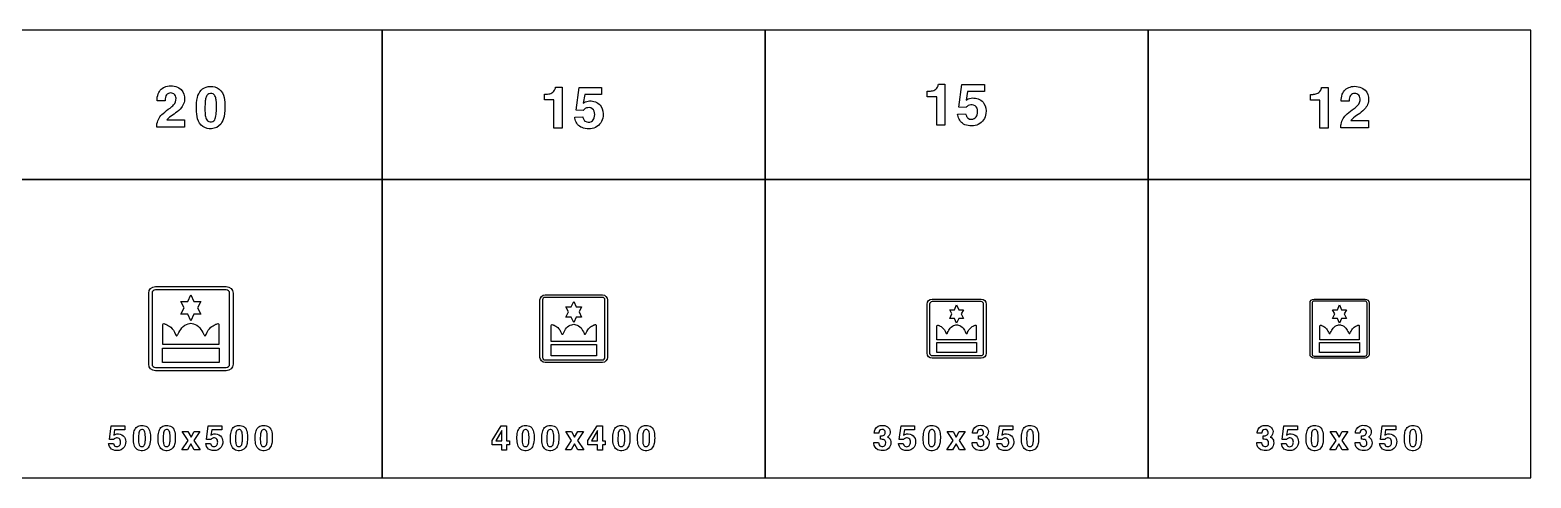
# Model space of a CAD drawing. Extents: x 0 to 18160, y 0 to 2655.
# Drawn here: x 9262 to 18160, y 0 to 2655 of the extents above; entities that cross this region are included whole.
import ezdxf

# ---------------------------------------------------------------- set-up
doc = ezdxf.new("R2010")
doc.units = 0
doc.header["$MEASUREMENT"] = 0

msp = doc.modelspace()

# ---------------------------------------------------------------- linework, layer by layer
for points in [[(9080, 1770), (11350, 1770), (11350, 2655), (9080, 2655)], [(11350, 1770), (13620, 1770), (13620, 2655), (11350, 2655)], [(13620, 1770), (15890, 1770), (15890, 2655), (13620, 2655)], [(15890, 1770), (18160, 1770), (18160, 2655), (15890, 2655)], [(9080, 0), (11350, 0), (11350, 1770), (9080, 1770)], [(11350, 0), (13620, 0), (13620, 1770), (11350, 1770)], [(13620, 0), (15890, 0), (15890, 1770), (13620, 1770)], [(15890, 0), (18160, 0), (18160, 1770), (15890, 1770)], [(10215, 1085.97), (10233, 1045.78), (10273.6, 1045.78), (10254.6, 1009.17), (10273.6, 970.097), (10233, 970.097), (10215, 931.664), (10196.9, 970.097), (10156.4, 970.097), (10175.3, 1009.17), (10156.4, 1045.78), (10196.9, 1045.78)], [(12485, 1045.78), (12499.4, 1013.62), (12531.9, 1013.62), (12516.7, 984.337), (12531.9, 953.078), (12499.4, 953.078), (12485, 922.331), (12470.5, 953.078), (12438.1, 953.078), (12453.2, 984.337), (12438.1, 1013.62), (12470.5, 1013.62)], [(14755, 1025.68), (14767.6, 997.543), (14796, 997.543), (14782.7, 971.92), (14796, 944.568), (14767.6, 944.568), (14755, 917.665), (14742.3, 944.568), (14714, 944.568), (14727.2, 971.92), (14714, 997.543), (14742.3, 997.543)], [(17025, 1025.68), (17037.6, 997.543), (17066, 997.543), (17052.7, 971.92), (17066, 944.568), (17037.6, 944.568), (17025, 917.665), (17012.3, 944.568), (16984, 944.568), (16997.2, 971.92), (16984, 997.543), (17012.3, 997.543)], [(14755, 803.559), (14872.8, 803.559), (14872.8, 744.149), (14755, 744.149), (14637.2, 744.149), (14637.2, 803.559)], [(17025, 803.559), (17142.8, 803.559), (17142.8, 744.149), (17025, 744.149), (16907.2, 744.149), (16907.2, 803.559)], [(10215, 768.656), (10383.3, 768.656), (10383.3, 683.784), (10215, 683.784), (10046.7, 683.784), (10046.7, 768.656)], [(12485, 791.925), (12619.6, 791.925), (12619.6, 724.028), (12485, 724.028), (12350.4, 724.028), (12350.4, 791.925)], [(10198.2, 221.797), (10163.1, 276.346), (10197.9, 276.346), (10216.2, 242.294), (10234.9, 276.346), (10269, 276.346), (10233.5, 222.318), (10270, 166.299), (10235.4, 166.299), (10215.6, 202.389), (10195.2, 166.299), (10161, 166.299)], [(12001, 222.096), (12055.2, 309.963), (12087.1, 309.963), (12087.1, 219.228), (12103.3, 219.228), (12103.3, 196.409), (12087.1, 196.409), (12087.1, 165.058), (12058.6, 165.058), (12058.6, 196.409), (12001, 196.409)], [(12058.6, 280.769), (12022.6, 219.228), (12058.6, 219.228)], [(12472.5, 221.797), (12437.4, 276.346), (12472.2, 276.346), (12490.5, 242.294), (12509.2, 276.346), (12543.3, 276.346), (12507.8, 222.318), (12544.3, 166.299), (12509.7, 166.299), (12489.9, 202.389), (12469.5, 166.299), (12435.3, 166.299)], [(12569, 222.114), (12623.3, 309.981), (12655.1, 309.981), (12655.1, 219.246), (12671.3, 219.246), (12671.3, 196.427), (12655.1, 196.427), (12655.1, 165.076), (12626.6, 165.076), (12626.6, 196.427), (12569, 196.427)], [(12626.6, 280.787), (12590.6, 219.246), (12626.6, 219.246)], [(14734.2, 221.783), (14699.1, 276.332), (14733.9, 276.332), (14752.1, 242.28), (14770.8, 276.333), (14805, 276.333), (14769.4, 222.304), (14806, 166.285), (14771.4, 166.285), (14751.6, 202.375), (14731.2, 166.285), (14697, 166.285)], [(17004.2, 221.783), (16969.1, 276.332), (17003.9, 276.332), (17022.1, 242.28), (17040.8, 276.333), (17075, 276.333), (17039.4, 222.304), (17076, 166.285), (17041.4, 166.285), (17021.6, 202.375), (17001.2, 166.285), (16967, 166.285)]]:
    msp.add_lwpolyline(points, close=True)
for points in [[(10012.9, 2078.85, -0.0640343), (10014.2, 2099.78, -0.161687), (10050, 2160.33, -0.0283718), (10091.8, 2192.71, 0.0545111), (10112.7, 2210.64, 0.192461), (10127.7, 2250.18, 0.234238), (10114.1, 2276.56, 0.196223), (10088.8, 2281.34, 0.252425), (10066.8, 2264.16, 0.0856617), (10062.7, 2247.14, 0.0202329), (10062, 2235.45), (10015.3, 2235.45, -0.0983795), (10021.4, 2276.76, -0.245047), (10067.6, 2319.89, -0.207102), (10144.5, 2311.55, -0.233443), (10177, 2259.22, -0.20961), (10158.8, 2195.04, -0.0785124), (10124.9, 2163.57, 0.0107372), (10089.1, 2137.78, 0.0665092), (10073.2, 2121.74), (10177.7, 2121.74), (10177.7, 2078.85)], [(10247.9, 2191.49, -0.0563084), (10253.9, 2254.33, -0.130301), (10276.1, 2298.12, -0.174843), (10317.9, 2319.53, -0.147552), (10371, 2312.9, -0.192146), (10407.8, 2269.73, -0.0833996), (10417.1, 2212.7, -0.0545507), (10412.1, 2141.92, -0.116773), (10393, 2097.85, -0.221099), (10338.1, 2070.16, -0.162564), (10286.7, 2082.68, -0.174743), (10255.4, 2128.1, -0.0640867), (10247.9, 2186.79)], [(12310.9, 2274.45), (12324.1, 2274.45, 0.0261527), (12330.1, 2275.12, 0.0824327), (12354.9, 2282.34, 0.211118), (12374.9, 2306.08, 0.0230957), (12377.6, 2315.99), (12415.7, 2315.99), (12415.7, 2074.01), (12367.1, 2074.01), (12367.1, 2241.03), (12310.9, 2241.03)], [(12491, 2139), (12538, 2140.78, 0.0452719), (12544.4, 2124.55, 0.0567733), (12549.1, 2117.67, 0.070207), (12553.5, 2114.2, 0.264984), (12589.6, 2112.3, 0.20748), (12607, 2135.41, 0.147389), (12605.8, 2173.44, 0.308532), (12576.4, 2194.85, 0.215743), (12546.7, 2184.62, 0.028781), (12541.3, 2178.38), (12498.7, 2180.39), (12516.5, 2315.07), (12650.5, 2315.07), (12650.5, 2273.2), (12550.1, 2273.2), (12541.1, 2221.19, -0.0211252), (12554.1, 2228.73, -0.121371), (12587.4, 2234.58, -0.244671), (12647.2, 2202.63, -0.173069), (12658.8, 2143.5, -0.256779), (12613.6, 2077.51, -0.199585), (12534, 2076.44, -0.245625), (12493.7, 2125.34, -0.0170062)], [(14580.9, 2291.94), (14594, 2291.94, 0.0261527), (14600.1, 2292.61, 0.0824327), (14624.9, 2299.84, 0.211118), (14644.9, 2323.58, 0.0230957), (14647.6, 2333.49), (14685.7, 2333.49), (14685.7, 2091.51), (14637.1, 2091.51), (14637.1, 2258.53), (14580.9, 2258.53)], [(14761, 2156.5), (14808, 2158.28, 0.0452719), (14814.4, 2142.04, 0.0567733), (14819.1, 2135.17, 0.070207), (14823.5, 2131.7, 0.264984), (14859.6, 2129.8, 0.20748), (14877, 2152.9, 0.147389), (14875.8, 2190.94, 0.308532), (14846.4, 2212.34, 0.215743), (14816.7, 2202.11, 0.028781), (14811.3, 2195.87), (14768.7, 2197.89), (14786.5, 2332.56), (14920.5, 2332.56), (14920.5, 2290.7), (14820.1, 2290.7), (14811.1, 2238.69, -0.0211252), (14824, 2246.23, -0.121371), (14857.4, 2252.08, -0.244671), (14917.2, 2220.12, -0.173069), (14928.7, 2161, -0.256779), (14883.6, 2095.01, -0.199585), (14804, 2093.94, -0.245625), (14763.7, 2142.83, -0.0170062)], [(16852.4, 2273.43), (16865.5, 2273.43, 0.0261527), (16871.5, 2274.1, 0.0824327), (16896.4, 2281.32, 0.211118), (16916.4, 2305.06, 0.0230957), (16919, 2314.97), (16957.1, 2314.97), (16957.1, 2072.99), (16908.5, 2072.99), (16908.5, 2240.01), (16852.4, 2240.01)], [(17032.5, 2075.98, -0.0640343), (17033.8, 2096.92, -0.161687), (17069.6, 2157.46, -0.0283718), (17111.4, 2189.85, 0.0545111), (17132.3, 2207.78, 0.192461), (17147.3, 2247.31, 0.234238), (17133.7, 2273.69, 0.196223), (17108.4, 2278.47, 0.252425), (17086.4, 2261.29, 0.0856617), (17082.3, 2244.27, 0.0202329), (17081.6, 2232.58), (17034.9, 2232.58, -0.0983795), (17041, 2273.89, -0.245047), (17087.1, 2317.02, -0.207102), (17164.1, 2308.69, -0.233443), (17196.6, 2256.36, -0.20961), (17178.4, 2192.18, -0.0785124), (17144.5, 2160.7, 0.0107372), (17108.7, 2134.91, 0.0665092), (17092.8, 2118.88), (17197.3, 2118.88), (17197.3, 2075.98)], [(10299.2, 2160.96, 0.0124589), (10299.8, 2154.64, 0.0668192), (10305.4, 2129.25, 0.615362), (10356.3, 2123.64, 0.0726881), (10361.7, 2136.67, 0.0588562), (10366.4, 2173.95, 0.0389037), (10364.8, 2240.94, 0.084671), (10358.2, 2264.28, 0.156013), (10346.8, 2276.44, 0.143208), (10331, 2279.4, 0.172584), (10315.3, 2273.2, 0.132565), (10305.3, 2257.64, 0.0498315), (10300.8, 2235.92, 0.0368731)], [(10005, 635, -0.414213), (9965, 675), (9965, 1095, -0.414213), (10005, 1135), (10425, 1135, -0.414213), (10465, 1095), (10465, 675, -0.414213), (10425, 635)], [(10005, 655), (10425, 655, 0.414213), (10445, 675), (10445, 1095, 0.414213), (10425, 1115), (10005, 1115, 0.414213), (9985, 1095), (9985, 675, 0.414213)], [(12315, 685, -0.414213), (12285, 715), (12285, 1055, -0.414213), (12315, 1085), (12655, 1085, -0.414213), (12685, 1055), (12685, 715, -0.414213), (12655, 685)], [(12315, 700), (12655, 700, 0.414213), (12670, 715), (12670, 1055, 0.414213), (12655, 1070), (12315, 1070, 0.414213), (12300, 1055), (12300, 715, 0.414213)], [(14610, 710, -0.414213), (14580, 740), (14580, 1030, -0.414213), (14610, 1060), (14900, 1060, -0.414213), (14930, 1030), (14930, 740, -0.414213), (14900, 710)], [(14610, 725), (14900, 725, 0.414213), (14915, 740), (14915, 1030, 0.414213), (14900, 1045), (14610, 1045, 0.414213), (14595, 1030), (14595, 740, 0.414213)], [(16874, 710, -0.414213), (16850, 734), (16850, 1036, -0.414213), (16874, 1060), (17176, 1060, -0.414213), (17200, 1036), (17200, 734, -0.414213), (17176, 710)], [(16874, 722), (17176, 722, 0.414213), (17188, 734), (17188, 1036, 0.414213), (17176, 1048), (16874, 1048, 0.414213), (16862, 1036), (16862, 734, 0.414213)], [(10215, 917.404, -0.0678266), (10230.1, 914.074, -0.146468), (10269.1, 890.537, -0.0303537), (10291.3, 851.229, 0.0113521), (10295.6, 844.376, 0.562392), (10302.9, 845.34, 0.0489691), (10308.1, 854.254, -0.126521), (10333.9, 892.864, -0.0851111), (10361.1, 909.894, 0.00942292), (10366.6, 912.573, -0.145593), (10375, 914.614), (10375.9, 914.614, -0.224171), (10381.1, 910.671, -0.175308), (10381.7, 908.492), (10381.7, 841.224), (10381.7, 822.727), (10381.7, 791.036), (10215, 791.036), (10048.3, 791.036), (10048.1, 822.727), (10048.1, 841.224), (10048.3, 909.239, -0.272558), (10054.1, 914.614), (10054.9, 914.614, -0.145593), (10063.4, 912.573, 0.00942292), (10068.9, 909.894, -0.0851111), (10096.1, 892.864, -0.126521), (10121.9, 854.254, 0.0489691), (10127.1, 845.34, 0.562392), (10134.4, 844.376, 0.0113521), (10138.7, 851.229, -0.0303537), (10160.9, 890.537, -0.146468), (10199.9, 914.074, -0.0678266)], [(12485, 910.923, -0.0678266), (12497.1, 908.259, -0.146468), (12528.3, 889.43, -0.0303537), (12546, 857.983, 0.0113521), (12549.5, 852.501, 0.562392), (12555.3, 853.272, 0.0489691), (12559.5, 860.403, -0.126521), (12580.1, 891.292, -0.0851111), (12601.9, 904.915, 0.00942292), (12606.3, 907.058, -0.145593), (12613, 908.691), (12613.7, 908.691, -0.224171), (12617.9, 905.537, -0.175308), (12618.4, 903.793), (12618.4, 849.98), (12618.4, 835.182), (12618.4, 809.829), (12485, 809.829), (12351.6, 809.829), (12351.5, 835.182), (12351.5, 849.98), (12351.6, 904.391, -0.272558), (12356.3, 908.691), (12356.9, 908.691, -0.145593), (12363.7, 907.058, 0.00942292), (12368.1, 904.915, -0.0851111), (12389.9, 891.292, -0.126521), (12410.5, 860.403, 0.0489691), (12414.7, 853.272, 0.562392), (12420.5, 852.501, 0.0113521), (12424, 857.983, -0.0303537), (12441.7, 889.43, -0.146468), (12472.9, 908.259, -0.0678266)], [(14755, 907.683, -0.0678266), (14765.6, 905.352, -0.146468), (14792.9, 888.876, -0.0303537), (14808.4, 861.36, 0.0113521), (14811.4, 856.563, 0.562392), (14816.5, 857.238, 0.0489691), (14820.2, 863.478, -0.126521), (14838.2, 890.505, -0.0851111), (14857.3, 902.426, 0.00942292), (14861.1, 904.301, -0.145593), (14867, 905.73), (14867.6, 905.73, -0.224171), (14871.3, 902.97, -0.175308), (14871.7, 901.444), (14871.7, 854.357), (14871.7, 841.409), (14871.7, 819.225), (14755, 819.225), (14638.3, 819.225), (14638.2, 841.409), (14638.2, 854.357), (14638.3, 901.967, -0.272558), (14642.6, 905.73, -0.145593), (14648.9, 904.301, 0.00942292), (14652.7, 902.426, -0.0851111), (14671.8, 890.505, -0.126521), (14689.8, 863.478, 0.0489691), (14693.5, 857.238, 0.562392), (14698.6, 856.563, 0.0113521), (14701.6, 861.36, -0.0303537), (14717.1, 888.876, -0.146468), (14744.4, 905.352, -0.0678266)], [(17025, 907.683, -0.0678266), (17035.6, 905.352, -0.146468), (17062.9, 888.876, -0.0303537), (17078.4, 861.36, 0.0113521), (17081.4, 856.563, 0.562392), (17086.5, 857.238, 0.0489691), (17090.2, 863.478, -0.126521), (17108.2, 890.505, -0.0851111), (17127.3, 902.426, 0.00942292), (17131.1, 904.301, -0.145593), (17137, 905.73), (17137.6, 905.73, -0.224171), (17141.3, 902.97, -0.175308), (17141.7, 901.444), (17141.7, 854.357), (17141.7, 841.409), (17141.7, 819.225), (17025, 819.225), (16908.3, 819.225), (16908.2, 841.409), (16908.2, 854.357), (16908.3, 901.967, -0.272558), (16912.6, 905.73, -0.145593), (16918.9, 904.301, 0.00942292), (16922.7, 902.426, -0.0851111), (16941.8, 890.505, -0.126521), (16959.8, 863.478, 0.0489691), (16963.5, 857.238, 0.562392), (16968.6, 856.563, 0.0113521), (16971.6, 861.36, -0.0303537), (16987.1, 888.876, -0.146468), (17014.4, 905.352, -0.0678266)], [(9727.75, 203.882), (9755.92, 204.948, 0.0452719), (9759.76, 195.209, 0.0567733), (9762.6, 191.086, 0.070207), (9765.26, 189, 0.264984), (9786.87, 187.863, 0.20748), (9797.32, 201.726, 0.147389), (9796.63, 224.545, 0.308532), (9779, 237.389, 0.215743), (9761.13, 231.252, 0.028781), (9757.91, 227.507), (9732.34, 228.716), (9743.03, 309.522), (9823.46, 309.522), (9823.46, 284.403), (9763.2, 284.403), (9757.82, 253.195, -0.0211252), (9765.57, 257.721, -0.121371), (9785.57, 261.228, -0.244671), (9821.44, 242.057, -0.173069), (9828.39, 206.583, -0.256779), (9801.28, 166.986, -0.199585), (9753.55, 166.346, -0.245625), (9729.38, 195.683, -0.0170062)], [(9874.18, 234.284, -0.0563084), (9877.8, 271.986, -0.130301), (9891.12, 298.265, -0.174843), (9916.22, 311.109, -0.147552), (9948.09, 307.128, -0.192146), (9970.17, 281.228, -0.0833996), (9975.72, 247.01, -0.0545507), (9972.71, 204.545, -0.116773), (9961.26, 178.1, -0.221099), (9928.35, 161.488, -0.162564), (9897.47, 169, -0.174743), (9878.71, 196.251, -0.0640867), (9874.23, 231.464)], [(9905.01, 215.967, 0.0124589), (9905.32, 212.175, 0.0668192), (9908.68, 196.938, 0.615362), (9939.23, 193.574, 0.0726881), (9942.5, 201.393, 0.0588562), (9945.32, 223.763, 0.0389037), (9944.34, 263.953, 0.084671), (9940.39, 277.957, 0.156013), (9933.52, 285.256, 0.143208), (9924.08, 287.033, 0.172584), (9914.63, 283.313, 0.132565), (9908.66, 273.976, 0.0498315), (9905.93, 260.943, 0.0368731)], [(10020.9, 234.284, -0.0563084), (10024.6, 271.986, -0.130301), (10037.9, 298.265, -0.174843), (10063, 311.109, -0.147552), (10094.8, 307.128, -0.192146), (10116.9, 281.227, -0.0833996), (10122.5, 247.009, -0.0545507), (10119.5, 204.545, -0.116773), (10108, 178.1, -0.221099), (10075.1, 161.488, -0.162564), (10044.2, 169, -0.174743), (10025.5, 196.251, -0.0640867), (10021, 231.465)], [(10051.8, 215.967, 0.0124589), (10052.1, 212.175, 0.0668192), (10055.4, 196.938, 0.615362), (10086, 193.574, 0.0726881), (10089.2, 201.393, 0.0588562), (10092.1, 223.763, 0.0389037), (10091.1, 263.953, 0.084671), (10087.1, 277.957, 0.156013), (10080.3, 285.256, 0.143208), (10070.8, 287.033, 0.172584), (10061.4, 283.313, 0.132565), (10055.4, 273.976, 0.0498315), (10052.7, 260.943, 0.0368731)], [(10303.3, 203.891), (10331.5, 204.957, 0.0452719), (10335.3, 195.218, 0.0567733), (10338.2, 191.095, 0.070207), (10340.8, 189.009, 0.264984), (10362.4, 187.872, 0.20748), (10372.9, 201.735, 0.147389), (10372.2, 224.554, 0.308532), (10354.6, 237.398, 0.215743), (10336.7, 231.261, 0.028781), (10333.5, 227.517), (10307.9, 228.725), (10318.6, 309.531), (10399, 309.531), (10399, 284.412), (10338.8, 284.412), (10333.4, 253.204, -0.0211252), (10341.1, 257.73, -0.121371), (10361.1, 261.237, -0.244671), (10397, 242.066, -0.173069), (10404, 206.592, -0.256779), (10376.8, 166.995, -0.199585), (10329.1, 166.355, -0.245625), (10305, 195.692, -0.0170062)], [(10449.7, 234.285, -0.0563084), (10453.4, 271.986, -0.130301), (10466.7, 298.266, -0.174843), (10491.8, 311.109, -0.147552), (10523.7, 307.128, -0.192146), (10545.7, 281.228, -0.0833996), (10551.3, 247.01, -0.0545507), (10548.3, 204.545, -0.116773), (10536.8, 178.1, -0.221099), (10503.9, 161.488, -0.162564), (10473, 169, -0.174743), (10454.3, 196.251, -0.0640867), (10449.8, 231.465)], [(10480.6, 215.967, 0.0124589), (10480.9, 212.176, 0.0668192), (10484.3, 196.939, 0.615362), (10514.8, 193.574, 0.0726881), (10518.1, 201.394, 0.0588562), (10520.9, 223.763, 0.0389037), (10519.9, 263.953, 0.084671), (10516, 277.958, 0.156013), (10509.1, 285.256, 0.143208), (10499.7, 287.033, 0.172584), (10490.2, 283.313, 0.132565), (10484.2, 273.977, 0.0498315), (10481.5, 260.943, 0.0368731)], [(10596.5, 234.275, -0.0563084), (10600.1, 271.977, -0.130301), (10613.4, 298.256, -0.174843), (10638.5, 311.1, -0.147552), (10670.4, 307.119, -0.192146), (10692.5, 281.219, -0.0833996), (10698, 247.001, -0.0545507), (10695, 204.536, -0.116773), (10683.6, 178.091, -0.221099), (10650.7, 161.479, -0.162564), (10619.8, 168.991, -0.174743), (10601, 196.242, -0.0640867), (10596.5, 231.455)], [(10627.3, 215.958, 0.0124589), (10627.6, 212.166, 0.0668192), (10631, 196.929, 0.615362), (10661.5, 193.565, 0.0726881), (10664.8, 201.384, 0.0588562), (10667.6, 223.754, 0.0389037), (10666.7, 263.944, 0.084671), (10662.7, 277.948, 0.156013), (10655.8, 285.247, 0.143208), (10646.4, 287.024, 0.172584), (10636.9, 283.304, 0.132565), (10631, 273.967, 0.0498315), (10628.2, 260.934, 0.0368731)], [(12148.5, 234.285, -0.0563084), (12152.1, 271.986, -0.130301), (12165.4, 298.266, -0.174843), (12190.5, 311.109, -0.147552), (12222.4, 307.128, -0.192146), (12244.5, 281.228, -0.0833996), (12250, 247.01, -0.0545507), (12247, 204.545, -0.116773), (12235.6, 178.1, -0.221099), (12202.7, 161.489, -0.162564), (12171.8, 169, -0.174743), (12153, 196.252, -0.0640867), (12148.5, 231.465)], [(12179.3, 215.967, 0.0124589), (12179.6, 212.176, 0.0668192), (12183, 196.939, 0.615362), (12213.5, 193.574, 0.0726881), (12216.8, 201.394, 0.0588562), (12219.6, 223.763, 0.0389037), (12218.6, 263.953, 0.084671), (12214.7, 277.958, 0.156013), (12207.8, 285.256, 0.143208), (12198.4, 287.034, 0.172584), (12188.9, 283.313, 0.132565), (12183, 273.977, 0.0498315), (12180.2, 260.943, 0.0368731)], [(12295.2, 234.285, -0.0563084), (12298.9, 271.986, -0.130301), (12312.2, 298.266, -0.174843), (12337.3, 311.109, -0.147552), (12369.1, 307.128, -0.192146), (12391.2, 281.228, -0.0833996), (12396.8, 247.01, -0.0545507), (12393.8, 204.545, -0.116773), (12382.3, 178.1, -0.221099), (12349.4, 161.489, -0.162564), (12318.5, 169.001, -0.174743), (12299.8, 196.252, -0.0640867), (12295.3, 231.465)], [(12326.1, 215.967, 0.0124589), (12326.4, 212.176, 0.0668192), (12329.7, 196.939, 0.615362), (12360.3, 193.574, 0.0726881), (12363.5, 201.394, 0.0588562), (12366.4, 223.763, 0.0389037), (12365.4, 263.953, 0.084671), (12361.4, 277.958, 0.156013), (12354.6, 285.256, 0.143208), (12345.1, 287.034, 0.172584), (12335.7, 283.313, 0.132565), (12329.7, 273.977, 0.0498315), (12327, 260.943, 0.0368731)], [(12716.5, 234.285, -0.0563084), (12720.1, 271.986, -0.130301), (12733.4, 298.265, -0.174843), (12758.5, 311.109, -0.147552), (12790.4, 307.128, -0.192146), (12812.5, 281.228, -0.0833996), (12818, 247.01, -0.0545507), (12815, 204.545, -0.116773), (12803.6, 178.1, -0.221099), (12770.7, 161.488, -0.162564), (12739.8, 169, -0.174743), (12721, 196.251, -0.0640867), (12716.5, 231.465)], [(12747.3, 215.967, 0.0124589), (12747.6, 212.176, 0.0668192), (12751, 196.939, 0.615362), (12781.5, 193.574, 0.0726881), (12784.8, 201.394, 0.0588562), (12787.6, 223.763, 0.0389037), (12786.7, 263.953, 0.084671), (12782.7, 277.957, 0.156013), (12775.8, 285.256, 0.143208), (12766.4, 287.033, 0.172584), (12757, 283.313, 0.132565), (12751, 273.976, 0.0498315), (12748.3, 260.943, 0.0368731)], [(12863.2, 234.275, -0.0563084), (12866.9, 271.977, -0.130301), (12880.2, 298.256, -0.174843), (12905.3, 311.1, -0.147552), (12937.2, 307.119, -0.192146), (12959.2, 281.218, -0.0833996), (12964.8, 247, -0.0545507), (12961.8, 204.536, -0.116773), (12950.3, 178.091, -0.221099), (12917.4, 161.479, -0.162564), (12886.5, 168.991, -0.174743), (12867.8, 196.242, -0.0640867), (12863.3, 231.455)], [(12894.1, 215.958, 0.0124589), (12894.4, 212.166, 0.0668192), (12897.8, 196.929, 0.615362), (12928.3, 193.565, 0.0726881), (12931.6, 201.384, 0.0588562), (12934.4, 223.754, 0.0389037), (12933.4, 263.944, 0.084671), (12929.5, 277.948, 0.156013), (12922.6, 285.247, 0.143208), (12913.2, 287.024, 0.172584), (12903.7, 283.304, 0.132565), (12897.7, 273.967, 0.0498315), (12895, 260.934, 0.0368731)], [(14264.9, 210.618), (14292.7, 210.618, 0.0411845), (14294, 201.495, 0.335066), (14312.3, 186.329, 0.276505), (14331.4, 195.049, 0.158203), (14334.8, 207.49, 0.0878221), (14333, 217.04, 0.217575), (14321.9, 227.158, 0.0882727), (14309.1, 229.03), (14302.7, 229.03), (14302.7, 250.192, 0.0282129), (14314.4, 250.547, 0.50028), (14330.6, 277.846, 0.235001), (14319.5, 286.874, 0.165496), (14304.1, 285.5, 0.220849), (14295.5, 275.571, 0.055705), (14293.8, 264.647), (14266.9, 264.647, -0.0488003), (14268, 278.201, -0.30773), (14302.6, 310.902, -0.146685), (14338.2, 307.348, -0.469869), (14354.2, 251.684, -0.0891152), (14346.9, 244.623), (14344.4, 242.822, -0.0245333), (14351.1, 238.983, -0.202429), (14364.5, 216.969, -0.422325), (14326.8, 163.296, -0.154301), (14288.4, 167.609, -0.287878), (14265, 204.03, -0.0143877)], [(14410.5, 203.85), (14438.6, 204.916, 0.0452719), (14442.5, 195.177, 0.0567733), (14445.3, 191.054, 0.070207), (14448, 188.968, 0.264984), (14469.6, 187.831, 0.20748), (14480, 201.694, 0.147389), (14479.4, 224.513, 0.308532), (14461.7, 237.357, 0.215743), (14443.9, 231.219, 0.028781), (14440.6, 227.475), (14415.1, 228.684), (14425.7, 309.49), (14506.2, 309.49), (14506.2, 284.371), (14445.9, 284.371), (14440.5, 253.163, -0.0211252), (14448.3, 257.689, -0.121371), (14468.3, 261.196, -0.244671), (14504.2, 242.025, -0.173069), (14511.1, 206.551, -0.256779), (14484, 166.954, -0.199585), (14436.3, 166.314, -0.245625), (14412.1, 195.651, -0.0170062)], [(14556.9, 234.262, -0.0563084), (14560.5, 271.963, -0.130301), (14573.8, 298.243, -0.174843), (14598.9, 311.086, -0.147552), (14630.8, 307.105, -0.192146), (14652.9, 281.205, -0.0833996), (14658.4, 246.987, -0.0545507), (14655.4, 204.522, -0.116773), (14644, 178.077, -0.221099), (14611.1, 161.466, -0.162564), (14580.2, 168.977, -0.174743), (14561.4, 196.229, -0.0640867), (14556.9, 231.442)], [(14587.7, 215.944, 0.0124589), (14588, 212.153, 0.0668192), (14591.4, 196.916, 0.615362), (14621.9, 193.551, 0.0726881), (14625.2, 201.371, 0.0588562), (14628, 223.741, 0.0389037), (14627.1, 263.93, 0.084671), (14623.1, 277.935, 0.156013), (14616.2, 285.233, 0.143208), (14606.8, 287.011, 0.172584), (14597.3, 283.29, 0.132565), (14591.4, 273.954, 0.0498315), (14588.7, 260.921, 0.0368731)], [(14847.3, 210.654), (14875.2, 210.654, 0.0411845), (14876.4, 201.531, 0.335066), (14894.7, 186.365, 0.276505), (14913.9, 195.086, 0.158203), (14917.2, 207.527, 0.0878221), (14915.4, 217.076, 0.217575), (14904.3, 227.195, 0.0882727), (14891.6, 229.067), (14885.1, 229.067), (14885.1, 250.228, 0.0282129), (14896.8, 250.583, 0.50028), (14913, 277.882, 0.235001), (14901.9, 286.91, 0.165496), (14886.5, 285.536, 0.220849), (14878, 275.607, 0.055705), (14876.2, 264.683), (14849.4, 264.683, -0.0488003), (14850.4, 278.237, -0.30773), (14885, 310.939, -0.146685), (14920.7, 307.384, -0.469869), (14936.6, 251.721, -0.0891152), (14929.4, 244.659), (14926.8, 242.858, -0.0245333), (14933.5, 239.019, -0.202429), (14946.9, 217.005, -0.422325), (14909.3, 163.332, -0.154301), (14870.8, 167.645, -0.287878), (14847.4, 204.067, -0.0143877)], [(14992.9, 203.886), (15021.1, 204.953, 0.0452719), (15024.9, 195.213, 0.0567733), (15027.8, 191.09, 0.070207), (15030.4, 189.005, 0.264984), (15052, 187.867, 0.20748), (15062.5, 201.73, 0.147389), (15061.8, 224.55, 0.308532), (15044.2, 237.393, 0.215743), (15026.3, 231.256, 0.028781), (15023.1, 227.512), (14997.5, 228.72), (15008.2, 309.526), (15088.6, 309.526), (15088.6, 284.408), (15028.3, 284.408), (15023, 253.199, -0.0211252), (15030.7, 257.725, -0.121371), (15050.7, 261.232, -0.244671), (15086.6, 242.062, -0.173069), (15093.5, 206.588, -0.256779), (15066.4, 166.991, -0.199585), (15018.7, 166.351, -0.245625), (14994.5, 195.687, -0.0170062)], [(15139.3, 234.299, -0.0563084), (15143, 272, -0.130301), (15156.3, 298.28, -0.174843), (15181.4, 311.123, -0.147552), (15213.2, 307.142, -0.192146), (15235.3, 281.242, -0.0833996), (15240.9, 247.024, -0.0545507), (15237.9, 204.559, -0.116773), (15226.4, 178.114, -0.221099), (15193.5, 161.502, -0.162564), (15162.6, 169.014, -0.174743), (15143.9, 196.265, -0.0640867), (15139.4, 231.479)], [(15170.2, 215.981, 0.0124589), (15170.5, 212.19, 0.0668192), (15173.8, 196.953, 0.615362), (15204.4, 193.588, 0.0726881), (15207.6, 201.408, 0.0588562), (15210.5, 223.777, 0.0389037), (15209.5, 263.967, 0.084671), (15205.5, 277.972, 0.156013), (15198.7, 285.27, 0.143208), (15189.2, 287.047, 0.172584), (15179.8, 283.327, 0.132565), (15173.8, 273.99, 0.0498315), (15171.1, 260.957, 0.0368731)], [(16534.9, 210.618), (16562.7, 210.618, 0.0411845), (16564, 201.495, 0.335066), (16582.3, 186.329, 0.276505), (16601.4, 195.049, 0.158203), (16604.8, 207.49, 0.0878221), (16603, 217.04, 0.217575), (16591.9, 227.158, 0.0882727), (16579.1, 229.03), (16572.7, 229.03), (16572.7, 250.192, 0.0282129), (16584.4, 250.547, 0.50028), (16600.6, 277.846, 0.235001), (16589.5, 286.874, 0.165496), (16574.1, 285.5, 0.220849), (16565.5, 275.571, 0.055705), (16563.8, 264.647), (16536.9, 264.647, -0.0488003), (16538, 278.201, -0.30773), (16572.6, 310.902, -0.146685), (16608.2, 307.348, -0.469869), (16624.2, 251.684, -0.0891152), (16616.9, 244.623), (16614.4, 242.822, -0.0245333), (16621.1, 238.983, -0.202429), (16634.5, 216.969, -0.422325), (16596.8, 163.296, -0.154301), (16558.4, 167.609, -0.287878), (16535, 204.03, -0.0143877)], [(16680.5, 203.85), (16708.6, 204.916, 0.0452719), (16712.5, 195.177, 0.0567733), (16715.3, 191.054, 0.070207), (16718, 188.968, 0.264984), (16739.6, 187.831, 0.20748), (16750, 201.694, 0.147389), (16749.4, 224.513, 0.308532), (16731.7, 237.357, 0.215743), (16713.9, 231.219, 0.028781), (16710.6, 227.475), (16685.1, 228.684), (16695.7, 309.49), (16776.2, 309.49), (16776.2, 284.371), (16715.9, 284.371), (16710.5, 253.163, -0.0211252), (16718.3, 257.689, -0.121371), (16738.3, 261.196, -0.244671), (16774.2, 242.025, -0.173069), (16781.1, 206.551, -0.256779), (16754, 166.954, -0.199585), (16706.3, 166.314, -0.245625), (16682.1, 195.651, -0.0170062)], [(16826.9, 234.262, -0.0563084), (16830.5, 271.963, -0.130301), (16843.8, 298.243, -0.174843), (16868.9, 311.086, -0.147552), (16900.8, 307.105, -0.192146), (16922.9, 281.205, -0.0833996), (16928.4, 246.987, -0.0545507), (16925.4, 204.522, -0.116773), (16914, 178.077, -0.221099), (16881.1, 161.466, -0.162564), (16850.2, 168.977, -0.174743), (16831.4, 196.229, -0.0640867), (16826.9, 231.442)], [(16857.7, 215.944, 0.0124589), (16858, 212.153, 0.0668192), (16861.4, 196.916, 0.615362), (16891.9, 193.551, 0.0726881), (16895.2, 201.371, 0.0588562), (16898, 223.741, 0.0389037), (16897.1, 263.93, 0.084671), (16893.1, 277.935, 0.156013), (16886.2, 285.233, 0.143208), (16876.8, 287.011, 0.172584), (16867.3, 283.29, 0.132565), (16861.4, 273.954, 0.0498315), (16858.7, 260.921, 0.0368731)], [(17117.3, 210.654), (17145.2, 210.654, 0.0411845), (17146.4, 201.531, 0.335066), (17164.7, 186.365, 0.276505), (17183.9, 195.086, 0.158203), (17187.2, 207.527, 0.0878221), (17185.4, 217.076, 0.217575), (17174.3, 227.195, 0.0882727), (17161.6, 229.067), (17155.1, 229.067), (17155.1, 250.228, 0.0282129), (17166.8, 250.583, 0.50028), (17183, 277.882, 0.235001), (17171.9, 286.91, 0.165496), (17156.5, 285.536, 0.220849), (17148, 275.607, 0.055705), (17146.3, 264.683), (17119.4, 264.683, -0.0488003), (17120.4, 278.237, -0.30773), (17155, 310.939, -0.146685), (17190.7, 307.384, -0.469869), (17206.6, 251.721, -0.0891152), (17199.4, 244.659), (17196.8, 242.858, -0.0245333), (17203.5, 239.019, -0.202429), (17216.9, 217.005, -0.422325), (17179.3, 163.332, -0.154301), (17140.8, 167.645, -0.287878), (17117.4, 204.067, -0.0143877)], [(17262.9, 203.886), (17291.1, 204.953, 0.0452719), (17294.9, 195.213, 0.0567733), (17297.8, 191.09, 0.070207), (17300.4, 189.005, 0.264984), (17322, 187.867, 0.20748), (17332.5, 201.73, 0.147389), (17331.8, 224.55, 0.308532), (17314.2, 237.393, 0.215743), (17296.3, 231.256, 0.028781), (17293.1, 227.512), (17267.5, 228.72), (17278.2, 309.526), (17358.6, 309.526), (17358.6, 284.408), (17298.3, 284.408), (17293, 253.199, -0.0211252), (17300.7, 257.725, -0.121371), (17320.7, 261.232, -0.244671), (17356.6, 242.062, -0.173069), (17363.5, 206.588, -0.256779), (17336.4, 166.991, -0.199585), (17288.7, 166.351, -0.245625), (17264.5, 195.687, -0.0170062)], [(17409.3, 234.299, -0.0563084), (17413, 272, -0.130301), (17426.3, 298.28, -0.174843), (17451.4, 311.123, -0.147552), (17483.2, 307.142, -0.192146), (17505.3, 281.242, -0.0833996), (17510.9, 247.024, -0.0545507), (17507.9, 204.559, -0.116773), (17496.4, 178.114, -0.221099), (17463.5, 161.502, -0.162564), (17432.6, 169.014, -0.174743), (17413.9, 196.265, -0.0640867), (17409.4, 231.479)], [(17440.2, 215.981, 0.0124589), (17440.5, 212.19, 0.0668192), (17443.8, 196.953, 0.615362), (17474.4, 193.588, 0.0726881), (17477.6, 201.408, 0.0588562), (17480.5, 223.777, 0.0389037), (17479.5, 263.967, 0.084671), (17475.5, 277.972, 0.156013), (17468.7, 285.27, 0.143208), (17459.2, 287.047, 0.172584), (17449.8, 283.327, 0.132565), (17443.8, 273.99, 0.0498315), (17441.1, 260.957, 0.0368731)]]:
    msp.add_lwpolyline(points, format="xyb", close=True)

doc.saveas('drawing.dxf')
